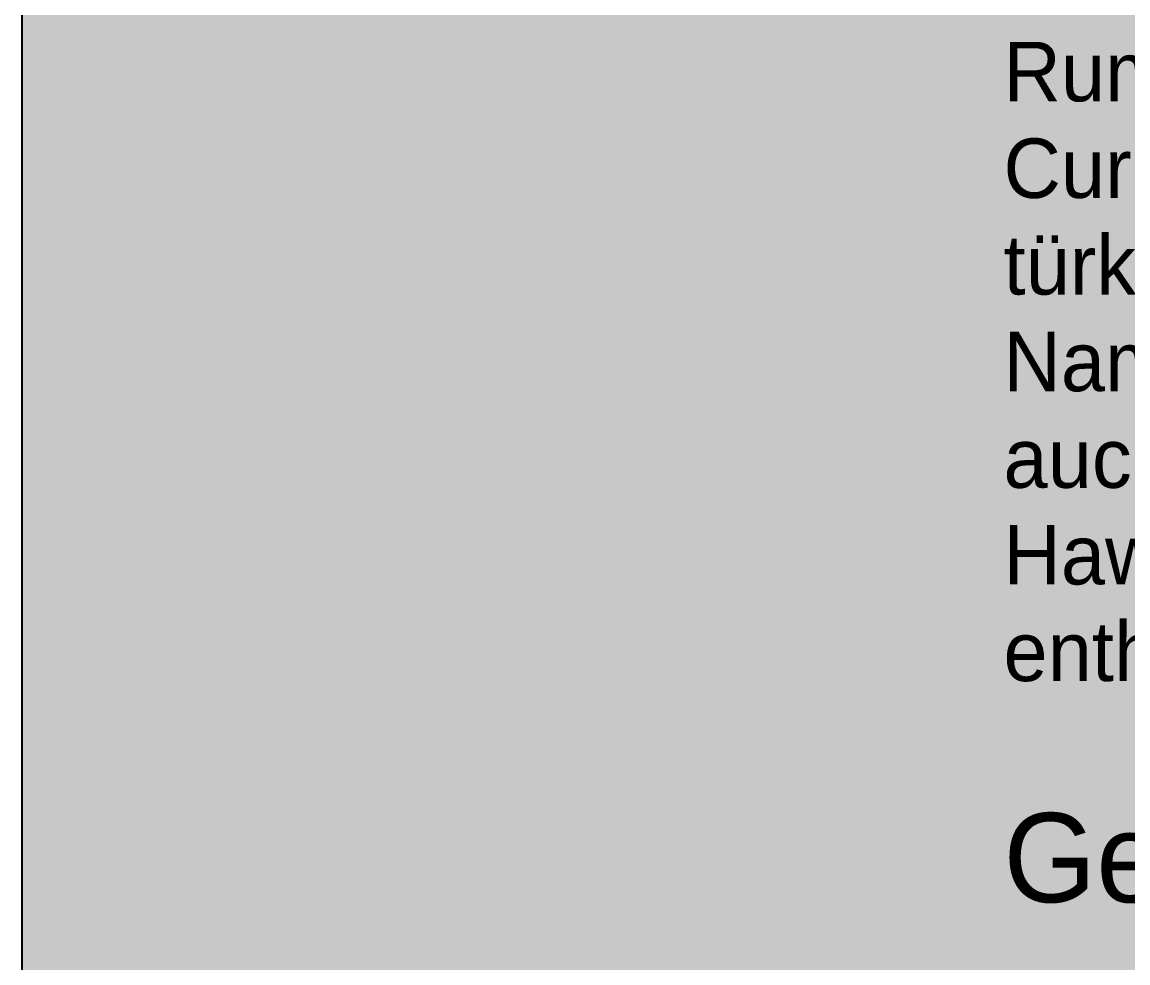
# Model space of a CAD drawing. Extents: x 0 to 1501, y 0 to 1747.
# Drawn here: x 0 to 297.5, y 1178 to 1431.2 of the extents above; entities that cross this region are included whole.
import ezdxf

# ---------------------------------------------------------------- set-up
doc = ezdxf.new("R2010")
doc.units = 0

msp = doc.modelspace()

# ---------------------------------------------------------------- hatches: boundary and pattern name
for points in [[(0, 1747), (1280, 1747), (1280, 1027), (0, 1027)], [(0, 1681), (1280, 1681), (1280, -0.03), (0, -0.03)]]:
    msp.add_hatch(color=7).paths.add_polyline_path(points, flags=0)

# ---------------------------------------------------------------- linework, layer by layer
at = {"color": 0, "true_color": 0xfaf9f8}
msp.add_lwpolyline([(0, 1747), (1280, 1747), (1280, 1027), (0, 1027)], close=True, dxfattribs=at)
at = {"color": 0, "true_color": 0xffffff}
msp.add_lwpolyline([(0, 1681), (1280, 1681), (1280, -0.03), (0, -0.03)], close=True, dxfattribs=at)

# ---------------------------------------------------------------- texts
at = {"color": 0, "true_color": 0x222120}
for s, p in [('Rums durch Wodka ersetzt und zusätzlich ein Schuss ', (264, 1409.86)), ('türkisblaue Färbung eines Schwimmbeckens und damit seinen', (264, 1357.86)), ('Namen verleiht. Im englischsprachigen Raum ist der Cocktail', (264, 1331.86)), ('auch als ', (264, 1305.86)), ('Hawaii', (264, 1279.86)), ('enthält).', (264, 1253.86))]:
    msp.add_text(s, height=16, dxfattribs=at).set_placement(p)
at = {"color": 0, "true_color": 0xcc6633}
msp.add_text('Curaçao', height=16, dxfattribs=at).set_placement((264, 1383.86))
at = {"color": 0, "true_color": 0x181410}
msp.add_text('Geschichte', height=24, dxfattribs=at).set_placement((264, 1194.36))

doc.saveas('drawing.dxf')
